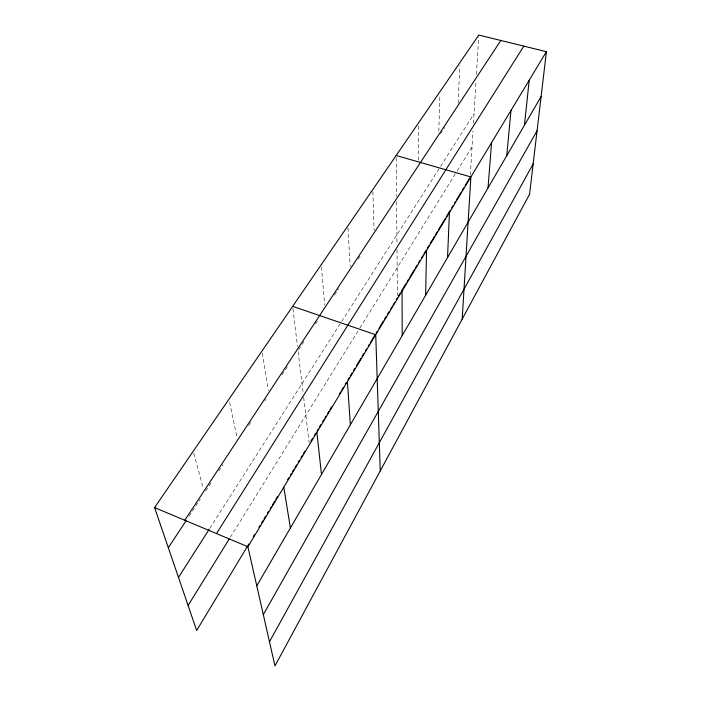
<?xml version="1.0" encoding="UTF-8"?>
<svg xmlns="http://www.w3.org/2000/svg" width="701" height="701" viewBox="0 0 701 701"><rect width="100%" height="100%" fill="white"/><g stroke="black" fill="none" stroke-linecap="round" stroke-linejoin="round"><path stroke-width="0.53" stroke-dasharray="3.5 2.63" d="M418.331 160.179L418.725 125.786M438.808 131.306L439.895 94.837M458.103 103.108L459.821 65.71M470.336 175.048L473.009 130.885M473.455 123.411L476.04 80.773M476.435 74.262L478.669 37.232M230.34 537.238L359.315 328.944M359.885 328.024L456.535 171.938M457.113 171.009L472.036 146.903M209.844 528.247L439.974 167.25M440.552 166.33L474.042 113.807M189.051 516.234L200.302 499.13M205.638 491.015L211.614 481.92M218.791 471.019L222.971 464.658M248.68 425.56L251.072 421.923M264.838 400.998L266.029 399.176M282.039 374.833L287.953 365.843M298.608 349.633L304.628 340.484M315.459 324.011L318.464 319.437M334.517 295.025L338.644 288.751M358.158 259.072L360.542 255.453M440.456 133.917L444.671 127.512M193.818 453.302L203.325 488.667M229.621 402.418L237.017 437.661M262.332 353.181L268.334 390.378M292.922 308.501L297.487 346.233M298.135 351.613L303.165 393.156M303.673 397.371L309.167 442.795M321.409 266.906L324.712 305.014M347.994 228.018L350.193 266.538M372.871 191.697L374.08 230.357M396.188 157.637L396.529 196.359M396.582 201.73L396.959 244.43M397.003 249.74L397.414 295.664"/><path stroke-width="1.05" d="M425.621 295.279L426.558 250.45M447.536 257.565L449.446 212.491M462.187 319.095L470.879 176.95L396.17 155.491M488.036 187.877L491.567 142.636M506.779 155.622L510.976 110.443M524.436 125.234L529.229 80.186M546.412 51.69L529.562 194.273L274.976 665.95L247.882 546.754L546.412 51.69L478.809 35.05L154.588 507.577L196.657 630.506L248.837 544.046M269.482 641.765L533.146 163.929M263.313 614.628L537.071 130.754M256.768 585.834L541.111 96.554M253.298 536.651L254.41 534.81M258.906 527.362L260.036 525.487M261.736 522.674L262.866 520.799M263.997 518.924L265.697 516.111M267.388 513.298L268.518 511.423M270.218 508.611L271.348 506.735M272.479 504.86L274.748 501.11M275.879 499.235L277.57 496.422M287.682 479.677L288.786 477.845M290.451 475.085L291.555 473.245M292.668 471.414L293.78 469.574M294.884 467.733L296.549 464.982M298.214 462.222L299.318 460.391M300.983 457.63L302.087 455.799M303.2 453.959L304.865 451.199M310.972 441.078L312.646 438.309M314.32 435.531L315.432 433.682M317.106 430.913L318.228 429.065M319.341 427.216L321.014 424.438M322.688 421.66L323.801 419.811M324.922 417.962L326.035 416.114M327.709 413.345L328.822 411.496M329.943 409.647L331.617 406.869M339.503 393.796L340.633 391.92M341.764 390.045L343.464 387.241M345.164 384.428L346.294 382.553M347.985 379.74L349.116 377.874M350.246 375.999L351.946 373.186M353.637 370.373L354.767 368.507M356.459 365.703L360.954 358.255M362.075 356.388L363.766 353.602M365.449 350.807L366.57 348.94M368.262 346.154L369.383 344.287M370.505 342.43L375 334.982M376.122 333.115L377.243 331.258M378.926 328.471L383.412 321.04M384.534 319.174L386.216 316.388M387.338 314.53L389.02 311.743M390.702 308.957L391.824 307.099M392.946 305.242L394.628 302.455M396.31 299.669L397.432 297.811M398.554 295.945L400.245 293.149M401.366 291.283L405.87 283.835M406.992 281.968L408.674 279.173M409.805 277.307L414.3 269.859M415.43 267.992L417.113 265.197M418.804 262.384L419.934 260.518M421.634 257.705L422.764 255.839M423.886 253.964L426.147 250.222M427.277 248.347L428.968 245.543M430.099 243.668L434.62 236.184M435.75 234.318L437.406 231.567M438.511 229.735L445.135 218.756M446.239 216.924L450.112 210.519M451.768 207.776L452.872 205.945M454.537 203.176L455.659 201.318M456.78 199.47L461.258 192.048M462.371 190.199L464.053 187.412M465.166 185.563L469.644 178.142M188.087 605.462L229.192 539.078M216.495 533.575L523.813 46.126M178.492 577.422L209.266 529.159M184.784 520.256L500.829 40.474M168.336 547.744L186.098 520.738M292.659 306.346L375.736 334.736L380.249 470.906M154.588 507.577L247.882 546.754M283.8 487.204L290.389 527.976M316.87 432.359L321.496 474.454M347.424 381.686L350.351 424.797M402.041 291.099L402.225 335.542"/></g></svg>
